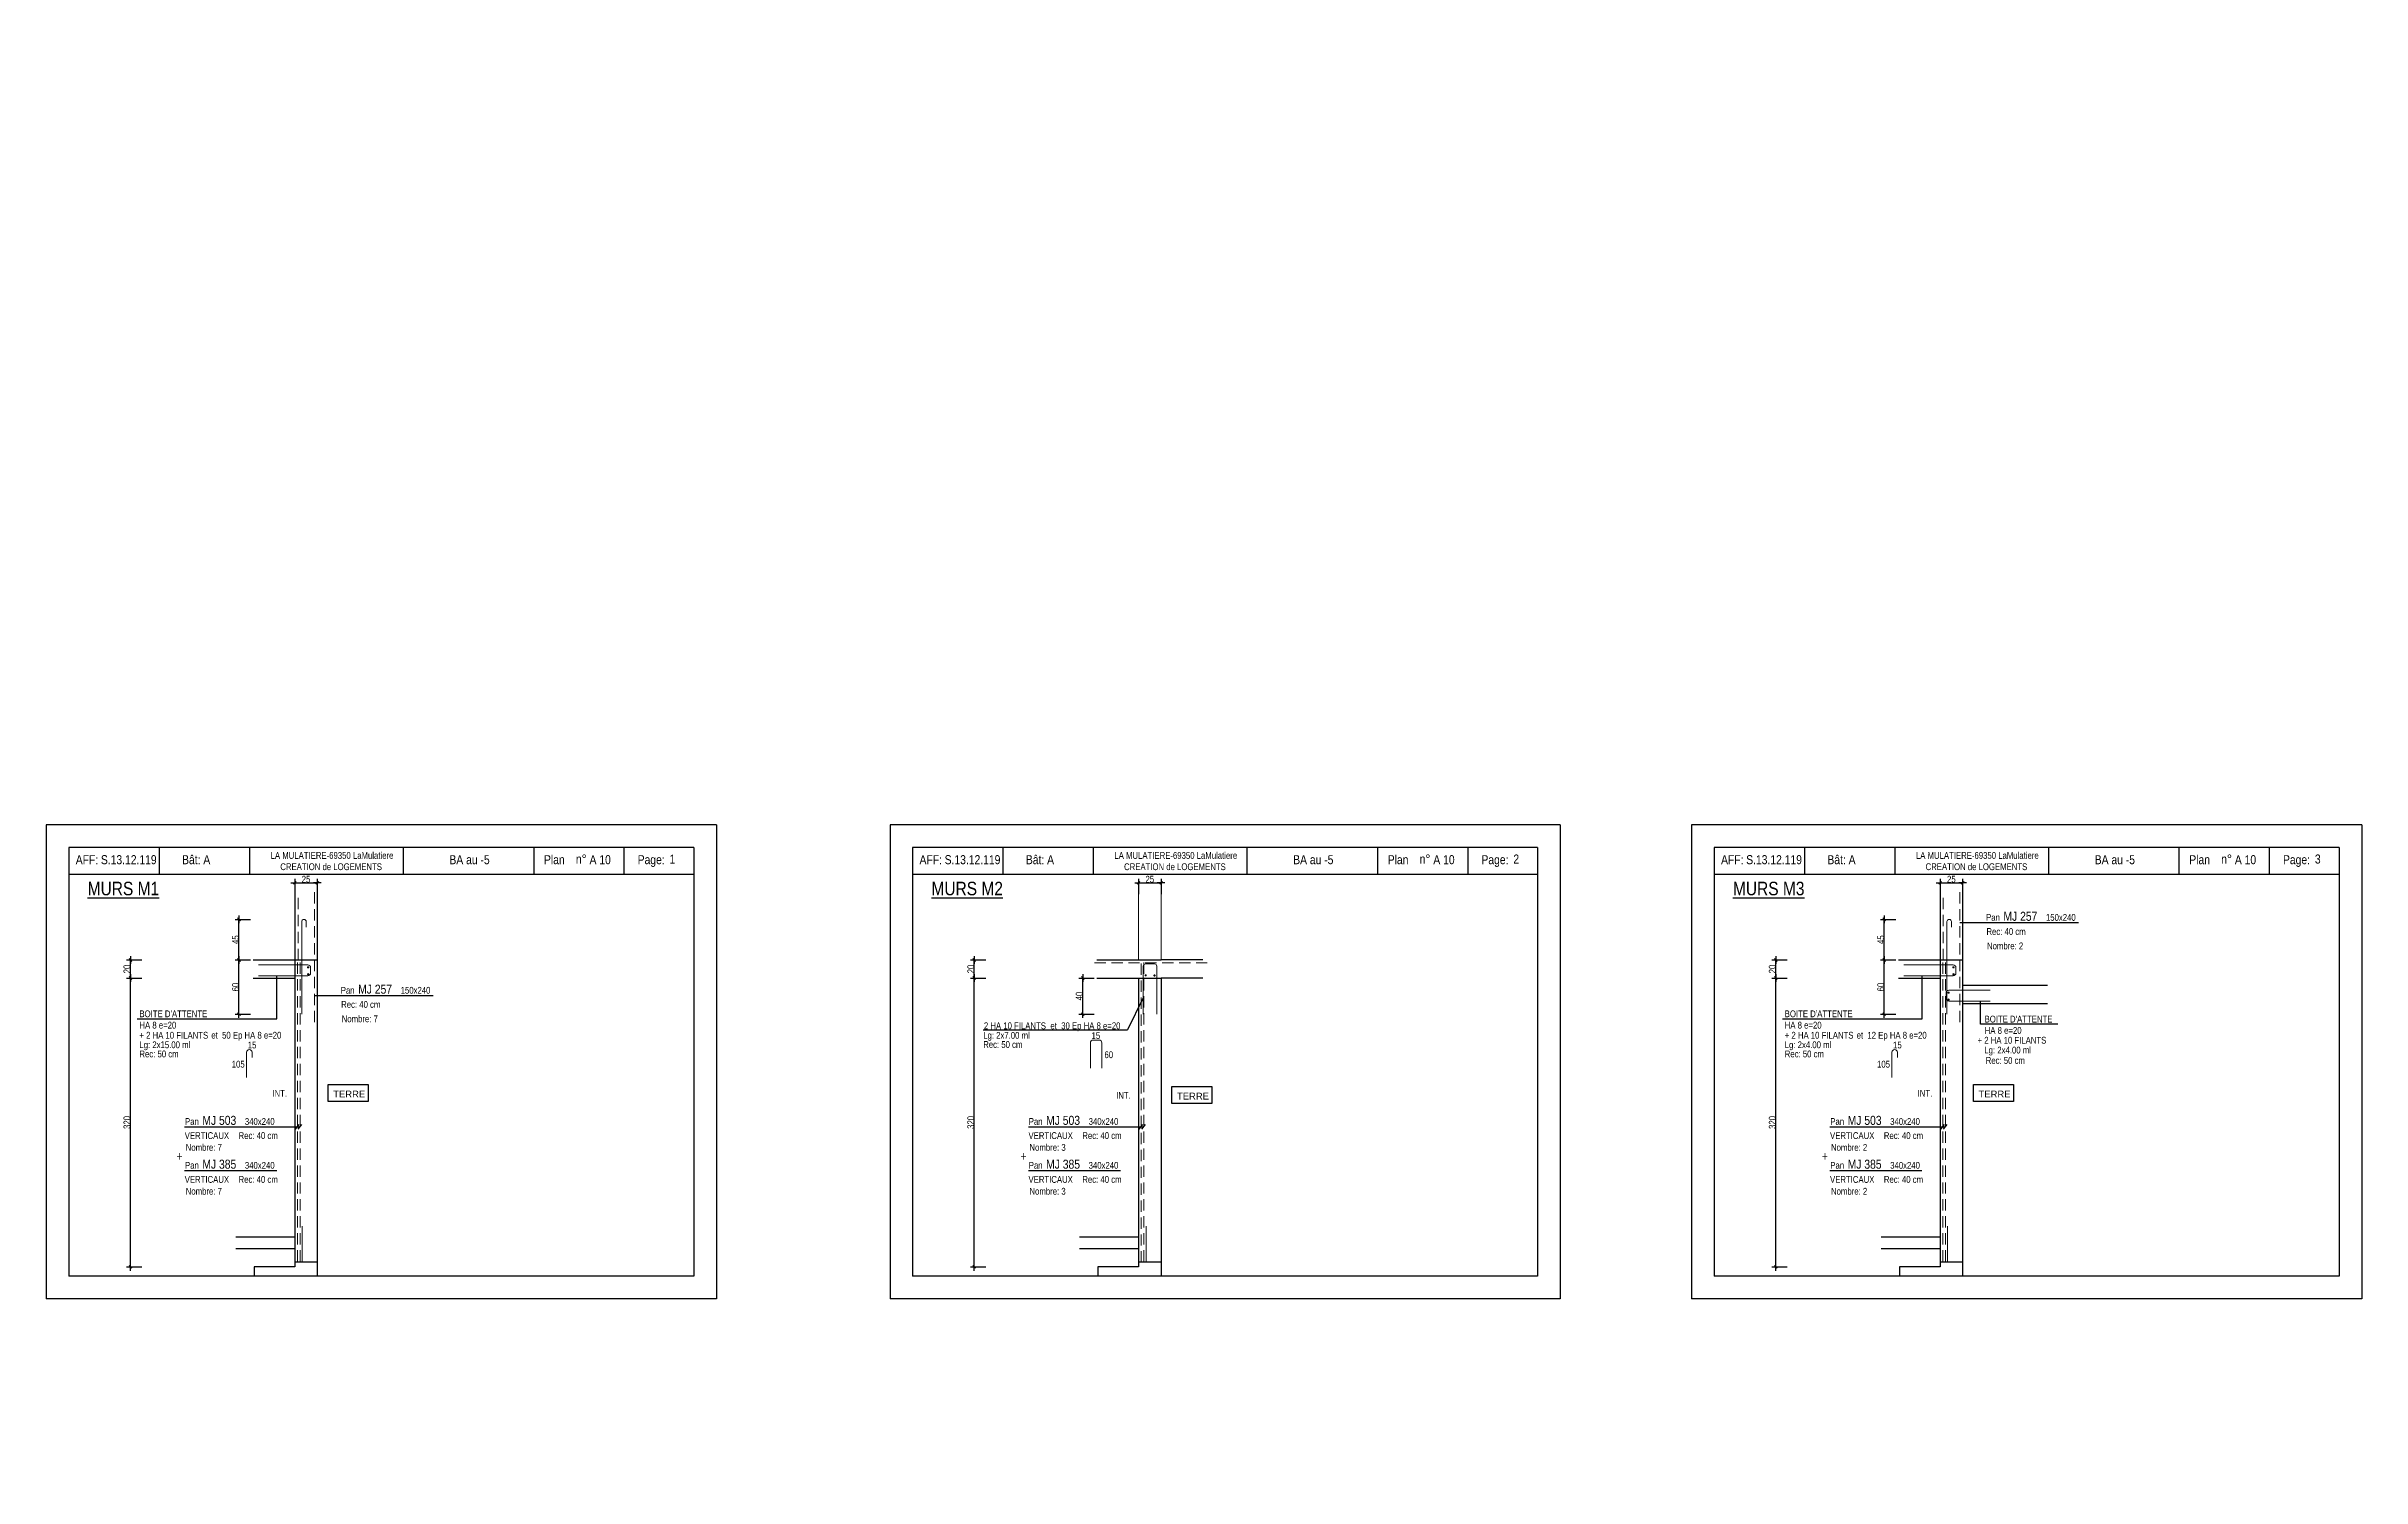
# Model space of a CAD drawing. Header units: metres. Extents: x -9927 to 45032, y -190416 to 12166.
# Drawn here: x -754 to 4377, y -131277 to -128105 of the extents above; entities that cross this region are included whole.
import ezdxf

# ---------------------------------------------------------------- set-up
doc = ezdxf.new("R2010")
doc.units = ezdxf.units.M
doc.header["$PDMODE"] = 65
doc.linetypes.add('CACHE2', pattern=[0.1875, 0.125, -0.0625])
for name, color, linetype in [('01_cote_gen', 4, 'Continuous'), ('01_fenetres', 171, 'Continuous'), ('01_murs_coup', 5, 'Continuous'), ('01_poch_murs', 251, 'Continuous'), ('01_sem', 42, 'Continuous'), ('01_texte', 230, 'Continuous'), ('AA_COTES', 2, 'Continuous')]:
    doc.layers.add(name, color=color, linetype=linetype)
doc.styles.add('MATTE_TXT', font='arial.ttf')
doc.styles.add('STYLE2', font='ARIALN.TTF')
doc.dimstyles.new('JB25', dxfattribs={"dimscale": 0.1, "dimtxt": 150, "dimasz": 17, "dimexe": 0.1, "dimexo": 0.1, "dimgap": 0.09, "dimtad": 1, "dimdec": 1, "dimlfac": 0.5, "dimdsep": 46, "dimtxsty": 'STYLE2', "dimblk1": 'BOND_G', "dimblk2": 'BOND_D', "dimsah": 1, "dimcen": 1.5, "dimdle": 0.01, "dimse1": 1, "dimse2": 1, "dimclrd": 4, "dimclre": 2, "dimclrt": 5, "dimadec": 0, "dimazin": 0, "dimtfac": 2.333333, "dimtdec": 1, "dimtix": 1, "dimtmove": 2, "dimatfit": 3, "dimldrblk": 'BOND_G', "dimfxl": 1, "dimtolj": 1, "dimtzin": 0, "dimarcsym": 0})

# ---------------------------------------------------------------- blocks, each defined once
blk = doc.blocks.new('BOND_G')
at = {"layer": 'AA_COTES', "color": 0}
for p, q in [((5, 0), (-5, 0)), ((1.8, 1.8), (-1.8, -1.8)), ((0, -5), (0, 15))]:
    blk.add_line(p, q, dxfattribs=at)
blk = doc.blocks.new('BOND_D')
at = {"layer": 'AA_COTES', "color": 0}
for p, q in [((5, 0), (-5, 0)), ((-1.8, -1.8), (1.8, 1.8)), ((0, 5), (0, -15))]:
    blk.add_line(p, q, dxfattribs=at)
blk = doc.blocks.new('*D1180')
at = {"layer": '01_cote_gen', "color": 4, "lineweight": -2, "transparency": 16777216}
blk.add_line((-567.4, -130808), (-567.4, -130171.4), dxfattribs=at)
at = {"layer": 'DEFPOINTS', "color": 0, "lineweight": 0, "transparency": 16777216}
for p in [(-567.4, -130169.7), (-541.9, -130169.7), (-471.8, -130809.7)]:
    blk.add_point(p, dxfattribs=at)
at = {"layer": '01_cote_gen', "color": 4, "lineweight": -2, "transparency": 16777216, "xscale": 1.7, "yscale": 1.7, "zscale": 1.7}
for name, p, rotation in [('BOND_D', (-567.4, -130169.7), 90), ('BOND_G', (-567.4, -130809.7), 270)]:
    blk.add_blockref(name, p, dxfattribs=dict(at, rotation=rotation))
at = {"layer": '01_cote_gen', "color": 5, "lineweight": 0, "transparency": 16777216, "insert": (-575.1, -130489.7), "char_height": 15, "attachment_point": 5, "rotation": 90, "style": 'STYLE2'}
blk.add_mtext('\\A1;320', dxfattribs=at)
blk = doc.blocks.new('*D1181')
at = {"layer": '01_cote_gen', "color": 4, "lineweight": -2, "transparency": 16777216}
blk.add_line((-567.4, -130168), (-567.4, -130131.4), dxfattribs=at)
at = {"layer": 'DEFPOINTS', "color": 0, "lineweight": 0, "transparency": 16777216}
for p in [(-567.4, -130129.7), (-541.9, -130129.7), (-541.9, -130169.7)]:
    blk.add_point(p, dxfattribs=at)
at = {"layer": '01_cote_gen', "color": 4, "lineweight": -2, "transparency": 16777216, "xscale": 1.7, "yscale": 1.7, "zscale": 1.7}
for name, p, rotation in [('BOND_D', (-567.4, -130129.7), 90), ('BOND_G', (-567.4, -130169.7), 270)]:
    blk.add_blockref(name, p, dxfattribs=dict(at, rotation=rotation))
at = {"layer": '01_cote_gen', "color": 5, "lineweight": 0, "transparency": 16777216, "insert": (-575.1, -130149.7), "char_height": 15, "attachment_point": 5, "rotation": 90, "style": 'STYLE2'}
blk.add_mtext('\\A1;20', dxfattribs=at)
blk = doc.blocks.new('*D1182')
at = {"layer": '01_cote_gen', "color": 4, "lineweight": -2, "transparency": 16777216}
blk.add_line((-326.9, -130128), (-326.9, -130041.4), dxfattribs=at)
at = {"layer": 'DEFPOINTS', "color": 0, "lineweight": 0, "transparency": 16777216}
for p in [(-326.9, -130039.7), (-197.3, -130039.7), (-233.8, -130129.7)]:
    blk.add_point(p, dxfattribs=at)
at = {"layer": '01_cote_gen', "color": 4, "lineweight": -2, "transparency": 16777216, "xscale": 1.7, "yscale": 1.7, "zscale": 1.7}
for name, p, rotation in [('BOND_D', (-326.9, -130039.7), 90), ('BOND_G', (-326.9, -130129.7), 270)]:
    blk.add_blockref(name, p, dxfattribs=dict(at, rotation=rotation))
at = {"layer": '01_cote_gen', "color": 5, "lineweight": 0, "transparency": 16777216, "insert": (-334.6, -130084.7), "char_height": 15, "attachment_point": 5, "rotation": 90, "style": 'STYLE2'}
blk.add_mtext('\\A1;45', dxfattribs=at)
blk = doc.blocks.new('*D1183')
at = {"layer": '01_cote_gen', "color": 4, "lineweight": -2, "transparency": 16777216}
blk.add_line((-201.6, -129958.5), (-155, -129958.5), dxfattribs=at)
at = {"layer": 'DEFPOINTS', "color": 0, "lineweight": 0, "transparency": 16777216}
for p in [(-203.3, -129958.9), (-153.3, -129958.5), (-153.3, -129958.9)]:
    blk.add_point(p, dxfattribs=at)
at = {"layer": '01_cote_gen', "color": 4, "lineweight": -2, "transparency": 16777216, "xscale": 1.7, "yscale": 1.7, "zscale": 1.7, "rotation": 180}
blk.add_blockref('BOND_G', (-203.3, -129958.5), dxfattribs=at)
at = {"layer": '01_cote_gen', "color": 4, "lineweight": -2, "transparency": 16777216, "xscale": 1.7, "yscale": 1.7, "zscale": 1.7}
blk.add_blockref('BOND_D', (-153.3, -129958.5), dxfattribs=at)
at = {"layer": '01_cote_gen', "color": 5, "lineweight": 0, "transparency": 16777216, "insert": (-178.3, -129950.8), "char_height": 15, "attachment_point": 5, "style": 'STYLE2'}
blk.add_mtext('\\A1;25', dxfattribs=at)
blk = doc.blocks.new('*D1184')
at = {"layer": '01_cote_gen', "color": 4, "lineweight": -2, "transparency": 16777216}
blk.add_line((-326.9, -130248), (-326.9, -130131.4), dxfattribs=at)
at = {"layer": 'DEFPOINTS', "color": 0, "lineweight": 0, "transparency": 16777216}
for p in [(-326.9, -130129.7), (-183.6, -130129.7), (-192.7, -130249.7)]:
    blk.add_point(p, dxfattribs=at)
at = {"layer": '01_cote_gen', "color": 4, "lineweight": -2, "transparency": 16777216, "xscale": 1.7, "yscale": 1.7, "zscale": 1.7}
for name, p, rotation in [('BOND_D', (-326.9, -130129.7), 90), ('BOND_G', (-326.9, -130249.7), 270)]:
    blk.add_blockref(name, p, dxfattribs=dict(at, rotation=rotation))
at = {"layer": '01_cote_gen', "color": 5, "lineweight": 0, "transparency": 16777216, "insert": (-334.6, -130189.7), "char_height": 15, "attachment_point": 5, "rotation": 90, "style": 'STYLE2'}
blk.add_mtext('\\A1;60', dxfattribs=at)
blk = doc.blocks.new('*D1185')
at = {"layer": '01_cote_gen', "color": 4, "lineweight": -2, "transparency": 16777216}
blk.add_line((1302.5, -130808), (1302.5, -130171.4), dxfattribs=at)
at = {"layer": 'DEFPOINTS', "color": 0, "lineweight": 0, "transparency": 16777216}
for p in [(1302.5, -130169.7), (1328, -130169.7), (1398.1, -130809.7)]:
    blk.add_point(p, dxfattribs=at)
at = {"layer": '01_cote_gen', "color": 4, "lineweight": -2, "transparency": 16777216, "xscale": 1.7, "yscale": 1.7, "zscale": 1.7}
for name, p, rotation in [('BOND_D', (1302.5, -130169.7), 90), ('BOND_G', (1302.5, -130809.7), 270)]:
    blk.add_blockref(name, p, dxfattribs=dict(at, rotation=rotation))
at = {"layer": '01_cote_gen', "color": 5, "lineweight": 0, "transparency": 16777216, "insert": (1294.9, -130489.7), "char_height": 15, "attachment_point": 5, "rotation": 90, "style": 'STYLE2'}
blk.add_mtext('\\A1;320', dxfattribs=at)
blk = doc.blocks.new('*D1186')
at = {"layer": '01_cote_gen', "color": 4, "lineweight": -2, "transparency": 16777216}
blk.add_line((1302.5, -130168), (1302.5, -130131.4), dxfattribs=at)
at = {"layer": 'DEFPOINTS', "color": 0, "lineweight": 0, "transparency": 16777216}
for p in [(1302.5, -130129.7), (1328, -130129.7), (1328, -130169.7)]:
    blk.add_point(p, dxfattribs=at)
at = {"layer": '01_cote_gen', "color": 4, "lineweight": -2, "transparency": 16777216, "xscale": 1.7, "yscale": 1.7, "zscale": 1.7}
for name, p, rotation in [('BOND_D', (1302.5, -130129.7), 90), ('BOND_G', (1302.5, -130169.7), 270)]:
    blk.add_blockref(name, p, dxfattribs=dict(at, rotation=rotation))
at = {"layer": '01_cote_gen', "color": 5, "lineweight": 0, "transparency": 16777216, "insert": (1294.9, -130149.7), "char_height": 15, "attachment_point": 5, "rotation": 90, "style": 'STYLE2'}
blk.add_mtext('\\A1;20', dxfattribs=at)
blk = doc.blocks.new('*D1187')
at = {"layer": '01_cote_gen', "color": 4, "lineweight": -2, "transparency": 16777216}
blk.add_line((1543, -130248), (1543, -130171.4), dxfattribs=at)
at = {"layer": 'DEFPOINTS', "color": 0, "lineweight": 0, "transparency": 16777216}
for p in [(1543, -130169.7), (1666.7, -130169.7), (1682.8, -130249.7)]:
    blk.add_point(p, dxfattribs=at)
at = {"layer": '01_cote_gen', "color": 4, "lineweight": -2, "transparency": 16777216, "xscale": 1.7, "yscale": 1.7, "zscale": 1.7}
for name, p, rotation in [('BOND_D', (1543, -130169.7), 90), ('BOND_G', (1543, -130249.7), 270)]:
    blk.add_blockref(name, p, dxfattribs=dict(at, rotation=rotation))
at = {"layer": '01_cote_gen', "color": 5, "lineweight": 0, "transparency": 16777216, "insert": (1535.3, -130209.7), "char_height": 15, "attachment_point": 5, "rotation": 90, "style": 'STYLE2'}
blk.add_mtext('\\A1;40', dxfattribs=at)
blk = doc.blocks.new('*D1188')
at = {"layer": '01_cote_gen', "color": 4, "lineweight": -2, "transparency": 16777216}
blk.add_line((1668.4, -129958.5), (1715, -129958.5), dxfattribs=at)
at = {"layer": 'DEFPOINTS', "color": 0, "lineweight": 0, "transparency": 16777216}
for p in [(1666.7, -129958.9), (1716.7, -129958.5), (1716.7, -129958.9)]:
    blk.add_point(p, dxfattribs=at)
at = {"layer": '01_cote_gen', "color": 4, "lineweight": -2, "transparency": 16777216, "xscale": 1.7, "yscale": 1.7, "zscale": 1.7, "rotation": 180}
blk.add_blockref('BOND_G', (1666.7, -129958.5), dxfattribs=at)
at = {"layer": '01_cote_gen', "color": 4, "lineweight": -2, "transparency": 16777216, "xscale": 1.7, "yscale": 1.7, "zscale": 1.7}
blk.add_blockref('BOND_D', (1716.7, -129958.5), dxfattribs=at)
at = {"layer": '01_cote_gen', "color": 5, "lineweight": 0, "transparency": 16777216, "insert": (1691.7, -129950.8), "char_height": 15, "attachment_point": 5, "style": 'STYLE2'}
blk.add_mtext('\\A1;25', dxfattribs=at)
blk = doc.blocks.new('*D1189')
at = {"layer": '01_cote_gen', "color": 4, "lineweight": -2, "transparency": 16777216}
blk.add_line((3078.9, -130808), (3078.9, -130171.4), dxfattribs=at)
at = {"layer": 'DEFPOINTS', "color": 0, "lineweight": 0, "transparency": 16777216}
for p in [(3078.9, -130169.7), (3104.4, -130169.7), (3174.5, -130809.7)]:
    blk.add_point(p, dxfattribs=at)
at = {"layer": '01_cote_gen', "color": 4, "lineweight": -2, "transparency": 16777216, "xscale": 1.7, "yscale": 1.7, "zscale": 1.7}
for name, p, rotation in [('BOND_D', (3078.9, -130169.7), 90), ('BOND_G', (3078.9, -130809.7), 270)]:
    blk.add_blockref(name, p, dxfattribs=dict(at, rotation=rotation))
at = {"layer": '01_cote_gen', "color": 5, "lineweight": 0, "transparency": 16777216, "insert": (3071.2, -130489.7), "char_height": 15, "attachment_point": 5, "rotation": 90, "style": 'STYLE2'}
blk.add_mtext('\\A1;320', dxfattribs=at)
blk = doc.blocks.new('*D1190')
at = {"layer": '01_cote_gen', "color": 4, "lineweight": -2, "transparency": 16777216}
blk.add_line((3078.9, -130168), (3078.9, -130131.4), dxfattribs=at)
at = {"layer": 'DEFPOINTS', "color": 0, "lineweight": 0, "transparency": 16777216}
for p in [(3078.9, -130129.7), (3104.4, -130129.7), (3104.4, -130169.7)]:
    blk.add_point(p, dxfattribs=at)
at = {"layer": '01_cote_gen', "color": 4, "lineweight": -2, "transparency": 16777216, "xscale": 1.7, "yscale": 1.7, "zscale": 1.7}
for name, p, rotation in [('BOND_D', (3078.9, -130129.7), 90), ('BOND_G', (3078.9, -130169.7), 270)]:
    blk.add_blockref(name, p, dxfattribs=dict(at, rotation=rotation))
at = {"layer": '01_cote_gen', "color": 5, "lineweight": 0, "transparency": 16777216, "insert": (3071.2, -130149.7), "char_height": 15, "attachment_point": 5, "rotation": 90, "style": 'STYLE2'}
blk.add_mtext('\\A1;20', dxfattribs=at)
blk = doc.blocks.new('*D1191')
at = {"layer": '01_cote_gen', "color": 4, "lineweight": -2, "transparency": 16777216}
blk.add_line((3319.3, -130128), (3319.3, -130041.4), dxfattribs=at)
at = {"layer": 'DEFPOINTS', "color": 0, "lineweight": 0, "transparency": 16777216}
for p in [(3319.3, -130039.7), (3449, -130039.7), (3412.4, -130129.7)]:
    blk.add_point(p, dxfattribs=at)
at = {"layer": '01_cote_gen', "color": 4, "lineweight": -2, "transparency": 16777216, "xscale": 1.7, "yscale": 1.7, "zscale": 1.7}
for name, p, rotation in [('BOND_D', (3319.3, -130039.7), 90), ('BOND_G', (3319.3, -130129.7), 270)]:
    blk.add_blockref(name, p, dxfattribs=dict(at, rotation=rotation))
at = {"layer": '01_cote_gen', "color": 5, "lineweight": 0, "transparency": 16777216, "insert": (3311.7, -130084.7), "char_height": 15, "attachment_point": 5, "rotation": 90, "style": 'STYLE2'}
blk.add_mtext('\\A1;45', dxfattribs=at)
blk = doc.blocks.new('*D1192')
at = {"layer": '01_cote_gen', "color": 4, "lineweight": -2, "transparency": 16777216}
blk.add_line((3444.7, -129958.5), (3491.3, -129958.5), dxfattribs=at)
at = {"layer": 'DEFPOINTS', "color": 0, "lineweight": 0, "transparency": 16777216}
for p in [(3443, -129958.9), (3493, -129958.5), (3493, -129958.9)]:
    blk.add_point(p, dxfattribs=at)
at = {"layer": '01_cote_gen', "color": 4, "lineweight": -2, "transparency": 16777216, "xscale": 1.7, "yscale": 1.7, "zscale": 1.7, "rotation": 180}
blk.add_blockref('BOND_G', (3443, -129958.5), dxfattribs=at)
at = {"layer": '01_cote_gen', "color": 4, "lineweight": -2, "transparency": 16777216, "xscale": 1.7, "yscale": 1.7, "zscale": 1.7}
blk.add_blockref('BOND_D', (3493, -129958.5), dxfattribs=at)
at = {"layer": '01_cote_gen', "color": 5, "lineweight": 0, "transparency": 16777216, "insert": (3468, -129950.8), "char_height": 15, "attachment_point": 5, "style": 'STYLE2'}
blk.add_mtext('\\A1;25', dxfattribs=at)
blk = doc.blocks.new('*D1193')
at = {"layer": '01_cote_gen', "color": 4, "lineweight": -2, "transparency": 16777216}
blk.add_line((3319.3, -130248), (3319.3, -130131.4), dxfattribs=at)
at = {"layer": 'DEFPOINTS', "color": 0, "lineweight": 0, "transparency": 16777216}
for p in [(3319.3, -130129.7), (3462.7, -130129.7), (3453.6, -130249.7)]:
    blk.add_point(p, dxfattribs=at)
at = {"layer": '01_cote_gen', "color": 4, "lineweight": -2, "transparency": 16777216, "xscale": 1.7, "yscale": 1.7, "zscale": 1.7}
for name, p, rotation in [('BOND_D', (3319.3, -130129.7), 90), ('BOND_G', (3319.3, -130249.7), 270)]:
    blk.add_blockref(name, p, dxfattribs=dict(at, rotation=rotation))
at = {"layer": '01_cote_gen', "color": 5, "lineweight": 0, "transparency": 16777216, "insert": (3311.6, -130189.7), "char_height": 15, "attachment_point": 5, "rotation": 90, "style": 'STYLE2'}
blk.add_mtext('\\A1;60', dxfattribs=at)
blk = doc.blocks.new('*D1681')
at = {"layer": '01_poch_murs', "color": 4, "lineweight": -2, "transparency": 16777216}
blk.add_line((-184.6, 82.3), (-158, 82.3), dxfattribs=at)
at = {"layer": 'DEFPOINTS', "color": 0, "lineweight": 0, "transparency": 16777216}
for p in [(-156.3, 82.3), (-186.3, 0), (-156.3, -170313.1)]:
    blk.add_point(p, dxfattribs=at)
at = {"layer": '01_poch_murs', "color": 4, "lineweight": -2, "transparency": 16777216, "xscale": 1.7, "yscale": 1.7, "zscale": 1.7, "rotation": 180}
blk.add_blockref('BOND_G', (-186.3, 82.3), dxfattribs=at)
at = {"layer": '01_poch_murs', "color": 4, "lineweight": -2, "transparency": 16777216, "xscale": 1.7, "yscale": 1.7, "zscale": 1.7}
blk.add_blockref('BOND_D', (-156.3, 82.3), dxfattribs=at)
at = {"layer": '01_poch_murs', "color": 5, "transparency": 16777216, "insert": (-171.3, 90), "char_height": 15, "attachment_point": 5, "style": 'STYLE2'}
blk.add_mtext('\\A1;15', dxfattribs=at)

msp = doc.modelspace()

# ---------------------------------------------------------------- linework, layer by layer
at = {"layer": '01_fenetres', "ltscale": 30}
for p, q in [((-703.86, -129880.27), (-703.86, -130830.27)), ((-703.86, -129880.27), (-703.86, -130830.27)), ((-703.86, -129880.27), (-703.86, -130830.27)), ((681.14, -129880.27), (-703.86, -129880.27)), ((-503.86, -129880.27), (-503.86, -129940.27)), ((-303.46, -129880.27), (-303.46, -129940.27)), ((36.71, -129880.27), (36.71, -129940.27)), ((327.01, -129940.27), (327.01, -129880.27)), ((527.01, -129940.27), (527.01, -129880.27)), ((681.14, -129880.27), (681.14, -130830.27)), ((1166.07, -129880.27), (1166.07, -130830.27)), ((1166.07, -129880.27), (1166.07, -130830.27)), ((1166.07, -129880.27), (1166.07, -130830.27)), ((2551.07, -129880.27), (1166.07, -129880.27)), ((1366.07, -129880.27), (1366.07, -129940.27)), ((1566.47, -129880.27), (1566.47, -129940.27)), ((1906.64, -129880.27), (1906.64, -129940.27)), ((2196.94, -129940.27), (2196.94, -129880.27)), ((2396.94, -129940.27), (2396.94, -129880.27)), ((2551.07, -129880.27), (2551.07, -130830.27)), ((2942.4, -129880.27), (2942.4, -130830.27)), ((2942.4, -129880.27), (2942.4, -130830.27)), ((2942.4, -129880.27), (2942.4, -130830.27)), ((4327.4, -129880.27), (2942.4, -129880.27)), ((3142.4, -129880.27), (3142.4, -129940.27)), ((3342.79, -129880.27), (3342.79, -129940.27)), ((3682.96, -129880.27), (3682.96, -129940.27)), ((3973.26, -129940.27), (3973.26, -129880.27)), ((4173.26, -129940.27), (4173.26, -129880.27)), ((4327.4, -129880.27), (4327.4, -130830.27)), ((681.14, -129940.27), (-703.86, -129940.27)), ((2551.07, -129940.27), (1166.07, -129940.27)), ((4327.4, -129940.27), (2942.4, -129940.27)), ((681.14, -130830.27), (-703.86, -130830.27)), ((2551.07, -130830.27), (1166.07, -130830.27)), ((4327.4, -130830.27), (2942.4, -130830.27))]:
    msp.add_line(p, q, dxfattribs=at)
at = {"layer": '01_murs_coup'}
for p, q in [((-203.25, -129958.92), (-203.25, -130129.69)), ((-153.25, -129958.92), (-153.25, -130830.27)), ((3443, -129958.92), (3443, -130129.69)), ((3493, -129958.92), (3493, -130830.27)), ((-295.69, -130129.69), (-153.25, -130129.69)), ((-295.69, -130169.69), (-203.25, -130169.69)), ((-203.25, -130129.69), (-203.25, -130809.7)), ((1574.24, -130129.69), (1716.67, -130129.69)), ((1574.24, -130169.69), (1716.67, -130169.69)), ((1666.67, -130169.69), (1666.67, -130809.7)), ((1809.1, -130129.69), (1716.67, -130129.69)), ((1716.67, -130169.69), (1716.67, -130830.27)), ((1809.1, -130169.69), (1716.67, -130169.69)), ((3350.57, -130129.69), (3493, -130129.69)), ((3350.57, -130169.69), (3443, -130169.69)), ((3443, -130129.69), (3443, -130809.7)), ((3493, -130185.84), (3681.02, -130185.84)), ((3493, -130225.84), (3681.02, -130225.84)), ((-203.25, -130743.7), (-333.93, -130743.7)), ((1666.67, -130743.7), (1536, -130743.7)), ((3443, -130743.7), (3312.32, -130743.7)), ((-203.25, -130769.7), (-333.93, -130769.7)), ((1666.67, -130769.7), (1536, -130769.7)), ((3443, -130769.7), (3312.32, -130769.7)), ((-293.25, -130809.7), (-293.25, -130830.27)), ((-203.25, -130809.7), (-293.25, -130809.7)), ((-153.25, -130799.7), (-203.25, -130799.7)), ((1576.67, -130809.7), (1576.67, -130830.27)), ((1666.67, -130809.7), (1576.67, -130809.7)), ((1716.67, -130799.7), (1666.67, -130799.7)), ((3353, -130809.7), (3353, -130830.27)), ((3443, -130809.7), (3353, -130809.7)), ((3493, -130799.7), (3443, -130799.7))]:
    msp.add_line(p, q, dxfattribs=at)
at = {"layer": '01_sem', "color": 2, "lineweight": 0, "ltscale": 7}
for p, q in [((1666.67, -129958.92), (1666.67, -130129.69)), ((1716.67, -129958.92), (1716.67, -130129.69)), ((-187.93, -130044.69), (-187.93, -130249.69)), ((-177.93, -130044.69), (-177.93, -130057)), ((3458.32, -130044.69), (3458.32, -130249.69)), ((3468.32, -130044.69), (3468.32, -130057)), ((-174.04, -130140.7), (-283.58, -130140.7)), ((-174.04, -130164.7), (-283.58, -130164.7)), ((-168.04, -130146.7), (-168.04, -130158.7)), ((1677.23, -130143.28), (1677.23, -130249.69)), ((1702.23, -130138.28), (1682.23, -130138.28)), ((1707.23, -130143.28), (1707.23, -130249.69)), ((3472.21, -130140.7), (3362.67, -130140.7)), ((3472.21, -130164.7), (3362.67, -130164.7)), ((3478.21, -130146.7), (3478.21, -130158.7)), ((3456.39, -130202.84), (3456.39, -130214.84)), ((3462.39, -130196.84), (3553.93, -130196.84)), ((3462.39, -130220.84), (3553.93, -130220.84)), ((1559.99, -130313.29), (1559.99, -130369.44)), ((1579.34, -130307.29), (1565.99, -130307.29)), ((1585.34, -130313.29), (1585.34, -130369.44)), ((-309.94, -130334.23), (-309.94, -130390.38)), ((-297.94, -130334.23), (-297.94, -130345.44)), ((3336.31, -130334.23), (3336.31, -130390.38)), ((3348.31, -130334.23), (3348.31, -130345.44)), ((-186.55, -130719.7), (-186.55, -130799.7)), ((1683.38, -130719.7), (1683.38, -130799.7)), ((3459.7, -130719.7), (3459.7, -130799.7))]:
    msp.add_line(p, q, dxfattribs=at)
at = {"layer": '01_sem', "color": 2, "linetype": 'CACHE2', "lineweight": 0, "ltscale": 200}
for p, q in [((-196.01, -130129.69), (-196.01, -129986.75)), ((3450.24, -130129.69), (3450.24, -129986.75))]:
    msp.add_line(p, q, dxfattribs=at)
at = {"layer": '01_sem', "color": 5, "linetype": 'CACHE2', "lineweight": 0, "ltscale": 200}
for p, q in [((-159.25, -129979.69), (-159.25, -130279.69)), ((3487, -129979.69), (3487, -130279.69)), ((-197.25, -130135.03), (-197.25, -130799.7)), ((-191.25, -130135.03), (-191.25, -130799.7)), ((1819.1, -130135.69), (1564.24, -130135.69)), ((1672.67, -130137.76), (1672.67, -130799.7)), ((1678.67, -130135.03), (1678.67, -130799.7)), ((3449, -130135.03), (3449, -130799.7)), ((3455, -130135.03), (3455, -130799.7))]:
    msp.add_line(p, q, dxfattribs=at)
at = {"layer": '01_sem', "color": 2, "lineweight": 0, "ltscale": 7, "const_width": 2.5, "flags": 128}
for points in [[(-172.31, -130146.02, -1), (-174.81, -130146.02, -1)], [(-172.24, -130161.35, -1), (-174.74, -130161.35, -1)], [(1683.66, -130163.74, -1), (1681.16, -130163.74, -1)], [(1703.43, -130164.03, -1), (1700.93, -130164.03, -1)], [(3473.94, -130146.02, -1), (3471.44, -130146.02, -1)], [(3474.01, -130161.35, -1), (3471.51, -130161.35, -1)], [(3460.58, -130217.5, 1), (3463.08, -130217.5, 1)], [(3460.65, -130202.17, 1), (3463.15, -130202.17, 1)]]:
    msp.add_lwpolyline(points, format="xyb", close=True, dxfattribs=at)
at = {"layer": '01_sem', "color": 2, "lineweight": 0, "ltscale": 7}
for centre, radius, start, end in [((-182.93, -130044.69), 5, 90, 180), ((-182.93, -130044.69), 5, 0, 90), ((3463.32, -130044.69), 5, 90, 180), ((3463.32, -130044.69), 5, 0, 90), ((-174.04, -130146.7), 6, 0, 90), ((-174.04, -130158.7), 6, 270, 0), ((1682.23, -130143.28), 5, 90, 180), ((1702.23, -130143.28), 5, 0, 90), ((3472.21, -130146.7), 6, 0, 90), ((3472.21, -130158.7), 6, 270, 0), ((3462.39, -130202.84), 6, 90, 180), ((3462.39, -130214.84), 6, 180, 270), ((-303.94, -130334.23), 6, 90, 180), ((-303.94, -130334.23), 6, 0, 90), ((1565.99, -130313.29), 6, 90, 180), ((1579.34, -130313.29), 6, 0, 90), ((3342.31, -130334.23), 6, 90, 180), ((3342.31, -130334.23), 6, 0, 90)]:
    msp.add_arc(centre, radius, start, end, dxfattribs=at)
at = {"layer": '01_texte', "ltscale": 30}
for p, q in [((-753.86, -129830.27), (-753.86, -130880.27)), ((731.14, -129830.27), (-753.86, -129830.27)), ((731.14, -129830.27), (731.14, -130880.27)), ((1116.07, -129830.27), (1116.07, -130880.27)), ((2601.07, -129830.27), (1116.07, -129830.27)), ((2601.07, -129830.27), (2601.07, -130880.27)), ((2892.4, -129830.27), (2892.4, -130880.27)), ((4377.4, -129830.27), (2892.4, -129830.27)), ((4377.4, -129830.27), (4377.4, -130880.27)), ((731.14, -130880.27), (-753.86, -130880.27)), ((2601.07, -130880.27), (1116.07, -130880.27)), ((4377.4, -130880.27), (2892.4, -130880.27))]:
    msp.add_line(p, q, dxfattribs=at)
at = {"layer": '01_texte'}
for p, q in [((3487, -130046.95), (3749.98, -130046.95)), ((-243.17, -130260.41), (-243.17, -130164.7)), ((3403.08, -130260.41), (3403.08, -130164.7)), ((-159.25, -130208.51), (103.73, -130208.51)), ((1677.23, -130213.93), (1642.3, -130284.42)), ((3532.91, -130272.13), (3532.91, -130220.84)), ((-552.46, -130260.41), (-243.17, -130260.41)), ((3093.79, -130260.41), (3403.08, -130260.41)), ((3704.14, -130272.13), (3532.91, -130272.13)), ((1322.08, -130284.42), (1642.3, -130284.42)), ((-447.27, -130499.22), (-192.53, -130499.22)), ((-194.43, -130493.94), (-202.62, -130504.49)), ((-188.43, -130493.94), (-196.62, -130504.49)), ((1422.66, -130499.22), (1677.4, -130499.22)), ((1675.5, -130493.94), (1667.3, -130504.49)), ((1681.5, -130493.94), (1673.3, -130504.49)), ((3198.99, -130499.22), (3453.72, -130499.22)), ((3451.82, -130493.94), (3443.63, -130504.49)), ((3457.82, -130493.94), (3449.63, -130504.49)), ((-447.27, -130596.37), (-243.33, -130596.37)), ((1422.66, -130596.37), (1626.6, -130596.37)), ((3198.99, -130596.37), (3402.93, -130596.37))]:
    msp.add_line(p, q, dxfattribs=at)
at = {"layer": '01_texte', "elevation": 9.99}
for points in [[(-129.11, -130405.77), (-40.52, -130405.77), (-40.52, -130443.06), (-129.11, -130443.06)], [(1740.81, -130410.31), (1829.4, -130410.31), (1829.4, -130447.6), (1740.81, -130447.6)], [(3517.14, -130405.77), (3605.73, -130405.77), (3605.73, -130443.06), (3517.14, -130443.06)]]:
    msp.add_lwpolyline(points, close=True, dxfattribs=at)

# ---------------------------------------------------------------- texts
at = {"layer": '01_texte'}
for s, height, style, p in [('AFF:', 20, 'STYLE2', (-688.56, -129917.42)), ('S.13.12.119', 20, 'STYLE2', (-632.9, -129917.42)), ('Bât: A', 20, 'STYLE2', (-452.92, -129917.42)), ('LA MULATIERE-69350 LaMulatiere', 15, 'STYLE2', (-256.76, -129905.55)), ('CREATION de LOGEMENTS', 15, 'STYLE2', (-235.28, -129930.55)), ('BA au -5', 20, 'STYLE2', (139.54, -129917.42)), ('Plan', 20, 'STYLE2', (349.06, -129917.42)), ('n%%D', 20, 'STYLE2', (419.74, -129915.98)), ('A 10', 20, 'STYLE2', (450.09, -129917.42)), ('Page:', 20, 'STYLE2', (556.73, -129917.42)), ('1', 20, 'STYLE2', (627.41, -129915.98)), ('AFF:', 20, 'STYLE2', (1181.37, -129917.42)), ('S.13.12.119', 20, 'STYLE2', (1237.03, -129917.42)), ('Bât: A', 20, 'STYLE2', (1417.01, -129917.42)), ('LA MULATIERE-69350 LaMulatiere', 15, 'STYLE2', (1613.16, -129905.55)), ('CREATION de LOGEMENTS', 15, 'STYLE2', (1634.64, -129930.55)), ('BA au -5', 20, 'STYLE2', (2009.46, -129917.42)), ('Plan', 20, 'STYLE2', (2218.98, -129917.42)), ('n%%D', 20, 'STYLE2', (2289.67, -129915.98)), ('A 10', 20, 'STYLE2', (2320.01, -129917.42)), ('Page:', 20, 'STYLE2', (2426.65, -129917.42)), ('2', 20, 'STYLE2', (2497.34, -129915.98)), ('AFF:', 20, 'STYLE2', (2957.69, -129917.42)), ('S.13.12.119', 20, 'STYLE2', (3013.36, -129917.42)), ('Bât: A', 20, 'STYLE2', (3193.33, -129917.42)), ('LA MULATIERE-69350 LaMulatiere', 15, 'STYLE2', (3389.49, -129905.55)), ('CREATION de LOGEMENTS', 15, 'STYLE2', (3410.97, -129930.55)), ('BA au -5', 20, 'STYLE2', (3785.79, -129917.42)), ('Plan', 20, 'STYLE2', (3995.31, -129917.42)), ('n%%D', 20, 'STYLE2', (4065.99, -129915.98)), ('A 10', 20, 'STYLE2', (4096.34, -129917.42)), ('Page:', 20, 'STYLE2', (4202.98, -129917.42)), ('3', 20, 'STYLE2', (4273.66, -129915.98)), ('%%UMURS M1', 30, 'STYLE2', (-662.22, -129986.34)), ('%%UMURS M2', 30, 'STYLE2', (1207.71, -129986.34)), ('%%UMURS M3', 30, 'STYLE2', (2984.03, -129986.34)), ('MJ 257', 20, 'STYLE2', (3583.46, -130042.83)), (' Pan    ', 15, 'STYLE2', (3540.23, -130042.83)), ('Rec: 40 cm', 15, 'STYLE2', (3545.87, -130074.11)), ('150x240', 15, 'STYLE2', (3677.68, -130042.83)), ('Nombre: 2', 15, 'STYLE2', (3547.02, -130106.02)), (' Pan    ', 15, 'STYLE2', (-106.02, -130204.39)), ('Rec: 40 cm', 15, 'STYLE2', (-100.38, -130235.67)), ('MJ 257', 20, 'STYLE2', (-62.79, -130204.39)), ('150x240', 15, 'STYLE2', (31.43, -130204.39)), ("BOITE D'ATTENTE", 15, 'STYLE2', (-547.47, -130256.54)), ('HA 8 e=20', 15, 'STYLE2', (-547.47, -130281.68)), ('Nombre: 7', 15, 'STYLE2', (-99.23, -130267.58)), (' 2 HA 10 FILANTS', 15, 'STYLE2', (1319.21, -130283.04)), ('et  30 Ep HA 8 e=20', 15, 'STYLE2', (1471.41, -130283.04)), ("BOITE D'ATTENTE", 15, 'STYLE2', (3098.79, -130256.54)), ('HA 8 e=20', 15, 'STYLE2', (3098.79, -130281.68)), ("BOITE D'ATTENTE", 15, 'STYLE2', (3541.67, -130268.26)), ('HA 8 e=20', 15, 'STYLE2', (3541.97, -130293.4)), ('+ 2 HA 10 FILANTS', 15, 'STYLE2', (-547.47, -130303.99)), ('Lg: 2x15.00 ml', 15, 'STYLE2', (-547.47, -130325.12)), ('Rec: 50 cm', 15, 'STYLE2', (-547.47, -130345.41)), ('et  50 Ep HA 8 e=20', 15, 'STYLE2', (-388.19, -130303.99)), ('15', 15, 'STYLE2', (-307.38, -130325.63)), ('Lg: 2x7.00 ml', 15, 'STYLE2', (1322.46, -130304.18)), ('Rec: 50 cm', 15, 'STYLE2', (1322.46, -130324.47)), ('15', 15, 'STYLE2', (1562.55, -130304.69)), ('60', 15, 'STYLE2', (1591.21, -130347.17)), ('+ 2 HA 10 FILANTS', 15, 'STYLE2', (3098.79, -130303.99)), ('Lg: 2x4.00 ml', 15, 'STYLE2', (3098.79, -130325.12)), ('Rec: 50 cm', 15, 'STYLE2', (3098.79, -130345.41)), ('et  12 Ep HA 8 e=20', 15, 'STYLE2', (3258.07, -130303.99)), ('15', 15, 'STYLE2', (3338.87, -130325.63)), ('+ 2 HA 10 FILANTS', 15, 'STYLE2', (3526.16, -130315.02)), ('Lg: 2x4.00 ml', 15, 'STYLE2', (3541.21, -130336.84)), ('105', 15, 'STYLE2', (-342.91, -130368.11)), ('105', 15, 'STYLE2', (3303.34, -130368.11)), ('Rec: 50 cm', 15, 'STYLE2', (3544.23, -130359.86)), ('INT.', 15, 'STYLE2', (-252.85, -130432.76)), ('TERRE', 15, 'MATTE_TXT', (-118.07, -130434.37, 9.99)), ('INT.', 15, 'STYLE2', (1617.07, -130437.3)), ('TERRE', 15, 'MATTE_TXT', (1751.86, -130438.91, 9.99)), ('INT.', 15, 'STYLE2', (3393.4, -130432.76)), ('TERRE', 15, 'MATTE_TXT', (3528.18, -130434.37, 9.99)), (' Pan    ', 15, 'STYLE2', (-451.26, -130495.1)), ('MJ 503 ', 20, 'STYLE2', (-408.03, -130495.1)), ('340x240', 15, 'STYLE2', (-313.8, -130495.1)), (' Pan    ', 15, 'STYLE2', (1418.67, -130495.1)), ('MJ 503 ', 20, 'STYLE2', (1461.9, -130495.1)), ('340x240', 15, 'STYLE2', (1556.12, -130495.1)), (' Pan    ', 15, 'STYLE2', (3194.99, -130495.1)), ('MJ 503 ', 20, 'STYLE2', (3238.22, -130495.1)), ('340x240', 15, 'STYLE2', (3332.45, -130495.1)), ('VERTICAUX', 15, 'STYLE2', (-447.1, -130526.38)), ('Nombre: 7', 15, 'STYLE2', (-444.9, -130552.59)), ('Rec: 40 cm', 15, 'STYLE2', (-327.8, -130526.38)), ('VERTICAUX', 15, 'STYLE2', (1422.83, -130526.38)), ('Nombre: 3', 15, 'STYLE2', (1425.02, -130552.59)), ('Rec: 40 cm', 15, 'STYLE2', (1542.12, -130526.38)), ('VERTICAUX', 15, 'STYLE2', (3199.15, -130526.38)), ('Nombre: 2', 15, 'STYLE2', (3201.35, -130552.59)), ('Rec: 40 cm', 15, 'STYLE2', (3318.45, -130526.38)), ('+', 20, 'STYLE2', (-465.05, -130574.5)), (' Pan    ', 15, 'STYLE2', (-451.26, -130592.25)), ('MJ 385 ', 20, 'STYLE2', (-408.03, -130592.25)), ('340x240', 15, 'STYLE2', (-313.8, -130592.25)), ('+', 20, 'STYLE2', (1404.88, -130574.5)), (' Pan    ', 15, 'STYLE2', (1418.67, -130592.25)), ('MJ 385 ', 20, 'STYLE2', (1461.9, -130592.25)), ('340x240', 15, 'STYLE2', (1556.12, -130592.25)), ('+', 20, 'STYLE2', (3181.21, -130574.5)), (' Pan    ', 15, 'STYLE2', (3194.99, -130592.25)), ('MJ 385 ', 20, 'STYLE2', (3238.22, -130592.25)), ('340x240', 15, 'STYLE2', (3332.45, -130592.25)), ('VERTICAUX', 15, 'STYLE2', (-447.1, -130623.53)), ('Nombre: 7', 15, 'STYLE2', (-444.9, -130649.74)), ('Rec: 40 cm', 15, 'STYLE2', (-327.8, -130623.53)), ('VERTICAUX', 15, 'STYLE2', (1422.83, -130623.53)), ('Nombre: 3', 15, 'STYLE2', (1425.02, -130649.74)), ('Rec: 40 cm', 15, 'STYLE2', (1542.12, -130623.53)), ('VERTICAUX', 15, 'STYLE2', (3199.15, -130623.53)), ('Nombre: 2', 15, 'STYLE2', (3201.35, -130649.74)), ('Rec: 40 cm', 15, 'STYLE2', (3318.45, -130623.53))]:
    msp.add_text(s, height=height, dxfattribs=dict(at, style=style)).set_placement(p)

# ---------------------------------------------------------------- dimensions: what is measured, and where the dimension line sits
at = {"layer": '01_cote_gen', "lineweight": 0}
for base, p1, p2, picture, middle in [((-153.25, -129958.47), (-203.25, -129958.92), (-153.25, -129958.92), '*D1183', (-178.25, -129950.8)), ((1716.67, -129958.47), (1666.67, -129958.92), (1716.67, -129958.92), '*D1188', (1691.67, -129950.8)), ((3493, -129958.47), (3443, -129958.92), (3493, -129958.92), '*D1192', (3468, -129950.8))]:
    dim = msp.add_linear_dim(base=base, p1=p1, p2=p2, dimstyle='JB25', dxfattribs=at)
    dim.commit()
    dim.dimension.update_dxf_attribs({"geometry": picture, "text_midpoint": middle})
for base, p1, p2, picture, middle in [((-326.93, -130039.69), (-233.83, -130129.69), (-197.25, -130039.69), '*D1182', (-334.57, -130084.69)), ((3319.32, -130039.69), (3412.42, -130129.69), (3449, -130039.69), '*D1191', (3311.68, -130084.69)), ((-567.38, -130129.69), (-541.88, -130169.69), (-541.88, -130129.69), '*D1181', (-575.05, -130149.69)), ((-326.93, -130129.69), (-192.7, -130249.69), (-183.58, -130129.69), '*D1184', (-334.6, -130189.69)), ((1302.54, -130129.69), (1328.04, -130169.69), (1328.04, -130129.69), '*D1186', (1294.87, -130149.69)), ((3078.87, -130129.69), (3104.37, -130169.69), (3104.37, -130129.69), '*D1190', (3071.2, -130149.69)), ((3319.32, -130129.69), (3453.56, -130249.69), (3462.67, -130129.69), '*D1193', (3311.65, -130189.69)), ((-567.38, -130169.69), (-471.8, -130809.7), (-541.88, -130169.69), '*D1180', (-575.05, -130489.7)), ((1302.54, -130169.69), (1398.13, -130809.7), (1328.04, -130169.69), '*D1185', (1294.87, -130489.7)), ((1542.99, -130169.69), (1682.85, -130249.69), (1666.67, -130169.69), '*D1187', (1535.32, -130209.69)), ((3078.87, -130169.69), (3174.45, -130809.7), (3104.37, -130169.69), '*D1189', (3071.2, -130489.7))]:
    dim = msp.add_linear_dim(base=base, p1=p1, p2=p2, angle=90, dimstyle='JB25', dxfattribs=at)
    dim.commit()
    dim.dimension.update_dxf_attribs({"geometry": picture, "text_midpoint": middle})
at = {"layer": '01_poch_murs'}
dim = msp.add_linear_dim(base=(-156.3, 82.34), p1=(-186.26, 0), p2=(-156.3, -170313.05), dimstyle='JB25', dxfattribs=at)
dim.commit()
dim.dimension.update_dxf_attribs({"geometry": '*D1681', "text_midpoint": (-171.28, 90)})

doc.saveas('drawing.dxf')
